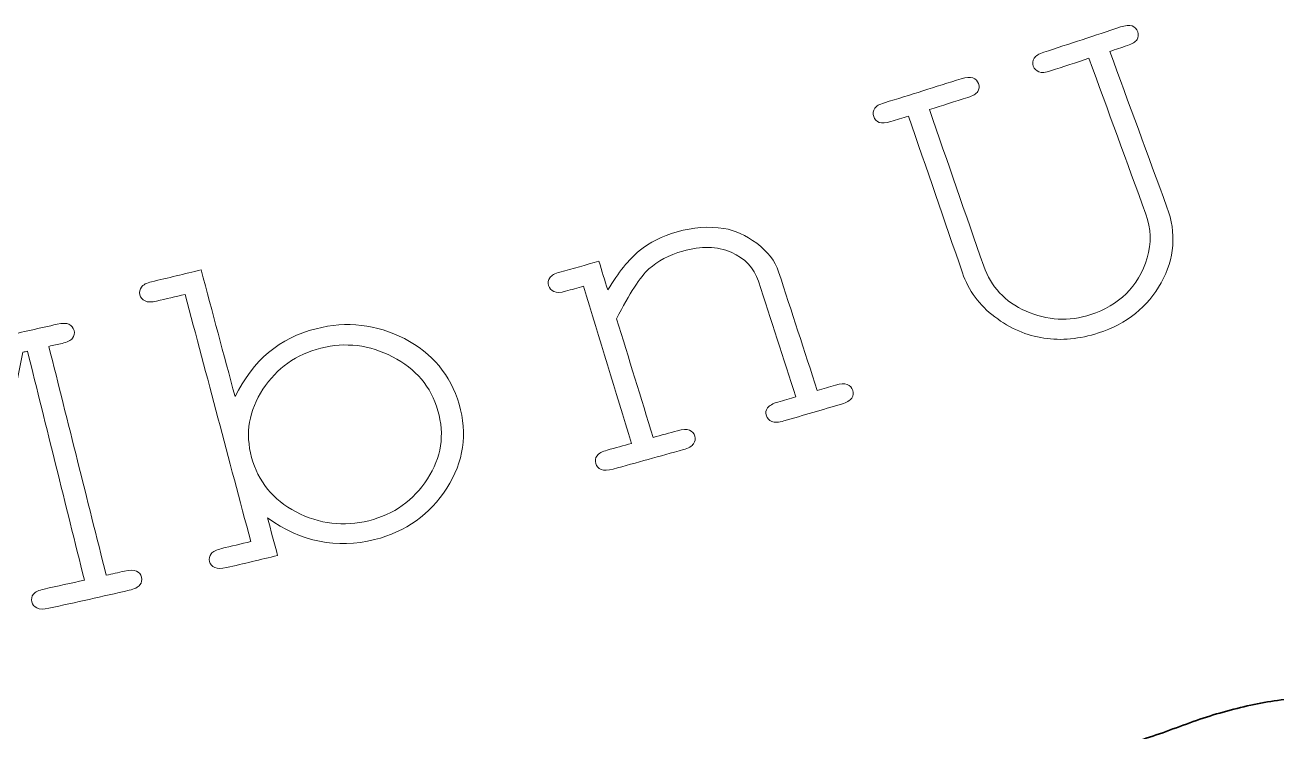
# Model space of a CAD drawing. Header units: millimetres. Extents: x 303.9 to 374.2, y -244.7 to -222.4.
# Drawn here: x 348.98 to 354.12, y -233.01 to -230.11 of the extents above; entities that cross this region are included whole.
import ezdxf

# ---------------------------------------------------------------- set-up
doc = ezdxf.new("R2010")
doc.units = ezdxf.units.MM
doc.header["$MEASUREMENT"] = 0
doc.layers.add('Bottom', color=7, linetype='Continuous', lineweight=0)

# ---------------------------------------------------------------- blocks, each defined once
blk = doc.blocks.new('Block_0')
at = {"layer": 'Bottom', "color": 18, "lineweight": 18, "true_color": 0x000000}
for points, knots in [([(353.4349, -230.222), (353.5131, -230.4349), (353.5913, -230.6477), (353.6695, -230.8606), (353.709, -230.968), (353.7015, -231.0715), (353.6462, -231.1712), (353.5909, -231.2709), (353.5048, -231.3398), (353.3885, -231.3771), (353.3107, -231.4021), (353.2359, -231.4093), (353.1649, -231.3986), (353.0938, -231.3878), (353.0268, -231.3589), (352.9631, -231.3111), (352.8997, -231.2638), (352.8555, -231.2033), (352.8303, -231.1301), (352.7566, -230.9158), (352.6827, -230.7015), (352.6089, -230.4872), (352.5848, -230.4948), (352.5606, -230.5023), (352.5364, -230.5097), (352.5159, -230.5161), (352.5001, -230.5173), (352.489, -230.5129), (352.4776, -230.5087), (352.47, -230.5004), (352.4661, -230.4889), (352.4623, -230.4772), (352.4637, -230.466), (352.4704, -230.4551), (352.4764, -230.4464), (352.4896, -230.439), (352.5101, -230.4328), (352.6154, -230.4002), (352.7207, -230.3673), (352.8258, -230.3339), (352.8463, -230.3275), (352.8621, -230.3265), (352.8732, -230.3304), (352.8845, -230.3349), (352.8922, -230.3428), (352.8963, -230.3542), (352.9005, -230.3657), (352.8994, -230.3767), (352.893, -230.3865), (352.8867, -230.3962), (352.8731, -230.4043), (352.8528, -230.4107), (352.8001, -230.4274), (352.7474, -230.444), (352.6947, -230.4605), (352.769, -230.6747), (352.8432, -230.8888), (352.9175, -231.1029), (352.9469, -231.1877), (353.0046, -231.2493), (353.0914, -231.2878), (353.1781, -231.326), (353.2667, -231.3309), (353.3571, -231.3018), (353.4147, -231.2833), (353.4631, -231.2547), (353.5023, -231.2162), (353.5415, -231.1775), (353.5702, -231.1285), (353.5884, -231.0689), (353.6067, -231.0092), (353.6046, -230.9493), (353.5828, -230.8892), (353.505, -230.6762), (353.4273, -230.4632), (353.3495, -230.2502), (353.297, -230.2675), (353.2445, -230.2847), (353.1919, -230.3018), (353.1715, -230.3085), (353.156, -230.3097), (353.1445, -230.3057), (353.1332, -230.3015), (353.1252, -230.2936), (353.1212, -230.282), (353.1169, -230.2706), (353.1182, -230.26), (353.1243, -230.2498), (353.1306, -230.2403), (353.1441, -230.2318), (353.1643, -230.2252), (353.2692, -230.1911), (353.374, -230.1566), (353.4788, -230.1216), (353.4991, -230.115), (353.515, -230.1136), (353.5262, -230.1174), (353.5375, -230.1217), (353.5454, -230.1295), (353.5497, -230.1409), (353.5537, -230.1524), (353.553, -230.1632), (353.5468, -230.1731), (353.5406, -230.1829), (353.5273, -230.1914), (353.507, -230.198), (353.483, -230.206), (353.4589, -230.214), (353.4349, -230.222)], [0, 0, 0, 0, 1, 1, 1, 2, 2, 2, 3, 3, 3, 4, 4, 4, 5, 5, 5, 6, 6, 6, 7, 7, 7, 8, 8, 8, 9, 9, 9, 10, 10, 10, 11, 11, 11, 12, 12, 12, 13, 13, 13, 14, 14, 14, 15, 15, 15, 16, 16, 16, 17, 17, 17, 18, 18, 18, 19, 19, 19, 20, 20, 20, 21, 21, 21, 22, 22, 22, 23, 23, 23, 24, 24, 24, 25, 25, 25, 26, 26, 26, 27, 27, 27, 28, 28, 28, 29, 29, 29, 30, 30, 30, 31, 31, 31, 32, 32, 32, 33, 33, 33, 34, 34, 34, 35, 35, 35, 36, 36, 36, 36]), ([(351.3386, -231.083), (351.3507, -231.1222), (351.3627, -231.1613), (351.3747, -231.2005), (351.4187, -231.1287), (351.4616, -231.0754), (351.504, -231.0407), (351.5463, -231.0059), (351.5983, -230.98), (351.6593, -230.9624), (351.7253, -230.9436), (351.7893, -230.9388), (351.8519, -230.9482), (351.8963, -230.9555), (351.941, -230.9759), (351.9865, -231.0094), (352.0313, -231.0429), (352.0616, -231.0818), (352.076, -231.1267), (352.1289, -231.2889), (352.1818, -231.4512), (352.2347, -231.6135), (352.2595, -231.6063), (352.2843, -231.599), (352.3091, -231.5916), (352.3302, -231.5855), (352.3464, -231.5846), (352.3576, -231.5887), (352.3692, -231.5933), (352.3764, -231.6011), (352.3805, -231.6128), (352.3842, -231.6238), (352.3825, -231.6344), (352.376, -231.6444), (352.3691, -231.6546), (352.3556, -231.6626), (352.3344, -231.6689), (352.2557, -231.6922), (352.177, -231.7152), (352.0981, -231.7381), (352.0762, -231.7443), (352.0598, -231.7451), (352.0483, -231.7405), (352.0368, -231.7357), (352.0292, -231.7277), (352.0257, -231.7168), (352.0218, -231.705), (352.0237, -231.6944), (352.0303, -231.6845), (352.0371, -231.6752), (352.0516, -231.667), (352.0732, -231.6607), (352.0977, -231.6536), (352.1222, -231.6465), (352.1466, -231.6393), (352.0954, -231.4812), (352.0443, -231.3232), (351.9931, -231.1651), (351.9754, -231.1103), (351.938, -231.0707), (351.8811, -231.0462), (351.8241, -231.0212), (351.7581, -231.0197), (351.6831, -231.0412), (351.626, -231.0574), (351.5797, -231.0822), (351.544, -231.1145), (351.5084, -231.147), (351.4642, -231.2151), (351.4112, -231.3188), (351.4613, -231.4813), (351.5113, -231.6437), (351.5614, -231.8061), (351.5947, -231.7969), (351.628, -231.7875), (351.6614, -231.7782), (351.6823, -231.7724), (351.6986, -231.7718), (351.7098, -231.776), (351.7213, -231.781), (351.7288, -231.7885), (351.7324, -231.8005), (351.7358, -231.8115), (351.7341, -231.822), (351.7273, -231.832), (351.7206, -231.8418), (351.7066, -231.8499), (351.6855, -231.8558), (351.5893, -231.8828), (351.4929, -231.9095), (351.3966, -231.9359), (351.3757, -231.9416), (351.3593, -231.9421), (351.3478, -231.9371), (351.3364, -231.9323), (351.329, -231.9243), (351.3257, -231.9131), (351.3223, -231.9015), (351.3238, -231.8908), (351.3309, -231.881), (351.3379, -231.8716), (351.3521, -231.8639), (351.373, -231.8581), (351.4063, -231.849), (351.4397, -231.8398), (351.473, -231.8306), (351.4073, -231.6157), (351.3415, -231.4007), (351.2757, -231.1857), (351.2513, -231.1925), (351.2267, -231.1992), (351.2021, -231.206), (351.1815, -231.2117), (351.1656, -231.212), (351.1542, -231.2071), (351.1428, -231.2022), (351.1356, -231.1938), (351.1321, -231.182), (351.1285, -231.1709), (351.1305, -231.1605), (351.1371, -231.1506), (351.1439, -231.1408), (351.1575, -231.1329), (351.1782, -231.1273), (351.2317, -231.1127), (351.2852, -231.0979), (351.3386, -231.083)], [0, 0, 0, 0, 1, 1, 1, 2, 2, 2, 3, 3, 3, 4, 4, 4, 5, 5, 5, 6, 6, 6, 7, 7, 7, 8, 8, 8, 9, 9, 9, 10, 10, 10, 11, 11, 11, 12, 12, 12, 13, 13, 13, 14, 14, 14, 15, 15, 15, 16, 16, 16, 17, 17, 17, 18, 18, 18, 19, 19, 19, 20, 20, 20, 21, 21, 21, 22, 22, 22, 23, 23, 23, 24, 24, 24, 25, 25, 25, 26, 26, 26, 27, 27, 27, 28, 28, 28, 29, 29, 29, 30, 30, 30, 31, 31, 31, 32, 32, 32, 33, 33, 33, 34, 34, 34, 35, 35, 35, 36, 36, 36, 37, 37, 37, 38, 38, 38, 39, 39, 39, 40, 40, 40, 41, 41, 41, 42, 42, 42, 42]), ([(349.7063, -231.1185), (349.7527, -231.2918), (349.7991, -231.4652), (349.8456, -231.6386), (349.9184, -231.4898), (350.029, -231.397), (350.1778, -231.3597), (350.3052, -231.3278), (350.4257, -231.3415), (350.5403, -231.4005), (350.6549, -231.4599), (350.7301, -231.5493), (350.7649, -231.6695), (350.8003, -231.7908), (350.7833, -231.9057), (350.7145, -232.0141), (350.6449, -232.1225), (350.5462, -232.1931), (350.4182, -232.2252), (350.2627, -232.2642), (350.1157, -232.2343), (349.9789, -232.1362), (349.9926, -232.1876), (350.0064, -232.2389), (350.0202, -232.2903), (349.9504, -232.3071), (349.8807, -232.3238), (349.8108, -232.3403), (349.7895, -232.3453), (349.7734, -232.3452), (349.7622, -232.3399), (349.7511, -232.3346), (349.744, -232.3265), (349.741, -232.3151), (349.7379, -232.3034), (349.74, -232.2927), (349.7474, -232.2832), (349.7549, -232.2742), (349.769, -232.2668), (349.7902, -232.2618), (349.8302, -232.2524), (349.8701, -232.2428), (349.9101, -232.2333), (349.8203, -231.8951), (349.7305, -231.5569), (349.6406, -231.2188), (349.6016, -231.2281), (349.5626, -231.2374), (349.5237, -231.2466), (349.503, -231.2514), (349.4869, -231.2513), (349.4762, -231.2459), (349.4653, -231.2407), (349.4583, -231.2318), (349.4552, -231.2201), (349.4522, -231.2089), (349.4543, -231.1985), (349.4613, -231.1889), (349.4682, -231.1793), (349.4822, -231.1721), (349.5028, -231.1672), (349.5706, -231.1511), (349.6385, -231.1348), (349.7063, -231.1185)], [0, 0, 0, 0, 1, 1, 1, 2, 2, 2, 3, 3, 3, 4, 4, 4, 5, 5, 5, 6, 6, 6, 7, 7, 7, 8, 8, 8, 9, 9, 9, 10, 10, 10, 11, 11, 11, 12, 12, 12, 13, 13, 13, 14, 14, 14, 15, 15, 15, 16, 16, 16, 17, 17, 17, 18, 18, 18, 19, 19, 19, 20, 20, 20, 21, 21, 21, 21]), ([(348.8108, -232.2191), (348.777, -232.2264), (348.7431, -232.2336), (348.7092, -232.2409), (348.5406, -232.035), (348.3737, -231.8282), (348.2088, -231.6206), (348.2032, -231.6217), (348.1977, -231.6229), (348.1921, -231.6241), (348.2638, -231.9386), (348.3354, -232.2531), (348.4071, -232.5676), (348.4622, -232.5563), (348.5173, -232.5448), (348.5725, -232.5333), (348.5939, -232.5288), (348.61, -232.5294), (348.6208, -232.5344), (348.6319, -232.5401), (348.6386, -232.5485), (348.6414, -232.5603), (348.644, -232.5716), (348.6418, -232.582), (348.6341, -232.5914), (348.6265, -232.601), (348.612, -232.6078), (348.5908, -232.6124), (348.4804, -232.6354), (348.3699, -232.6581), (348.2594, -232.6804), (348.238, -232.6847), (348.222, -232.6841), (348.2108, -232.6784), (348.1998, -232.6728), (348.1932, -232.6643), (348.1906, -232.6529), (348.1881, -232.641), (348.1906, -232.6306), (348.1981, -232.6212), (348.2058, -232.6124), (348.2204, -232.6055), (348.2417, -232.6013), (348.2669, -232.5962), (348.2922, -232.591), (348.3174, -232.5859), (348.2464, -232.2713), (348.1755, -231.9566), (348.1044, -231.642), (348.086, -231.6457), (348.0675, -231.6494), (348.0491, -231.6532), (348.0283, -231.6573), (348.0125, -231.657), (348.0018, -231.6516), (347.9914, -231.6461), (347.9844, -231.6374), (347.9818, -231.6254), (347.9792, -231.6135), (347.9816, -231.6032), (347.9889, -231.5938), (347.9963, -231.5851), (348.0104, -231.5783), (348.0314, -231.5741), (348.1029, -231.5596), (348.1744, -231.5449), (348.2459, -231.5302), (348.4084, -231.7344), (348.5727, -231.938), (348.7387, -232.1407), (348.795, -231.8903), (348.8494, -231.6397), (348.9019, -231.3893), (348.9732, -231.3735), (349.0444, -231.3574), (349.1157, -231.3413), (349.1371, -231.3364), (349.1531, -231.3366), (349.164, -231.3415), (349.1747, -231.347), (349.1817, -231.3553), (349.1848, -231.3671), (349.1877, -231.3791), (349.186, -231.3896), (349.1785, -231.3989), (349.1712, -231.408), (349.1568, -231.415), (349.1355, -231.42), (349.1174, -231.424), (349.0995, -231.4282), (349.0815, -231.4322), (349.1599, -231.7453), (349.2384, -232.0583), (349.3168, -232.3714), (349.3416, -232.3658), (349.3664, -232.3602), (349.3913, -232.3545), (349.4134, -232.3495), (349.4297, -232.3496), (349.4407, -232.3544), (349.4517, -232.3598), (349.4589, -232.3682), (349.4618, -232.38), (349.4647, -232.3913), (349.4624, -232.4016), (349.4551, -232.4112), (349.4477, -232.4208), (349.4332, -232.4281), (349.4111, -232.4332), (349.3014, -232.4582), (349.1916, -232.4827), (349.0818, -232.5069), (349.0604, -232.5115), (349.0441, -232.5112), (349.0328, -232.5058), (349.021, -232.5005), (349.0141, -232.492), (349.0115, -232.4808), (349.0087, -232.4689), (349.0109, -232.4585), (349.0183, -232.449), (349.0257, -232.4401), (349.0405, -232.433), (349.0626, -232.4281), (349.1175, -232.416), (349.1725, -232.4038), (349.2275, -232.3915), (349.1497, -232.0783), (349.0719, -231.7651), (348.9941, -231.4519), (348.9879, -231.4533), (348.9816, -231.4547), (348.9754, -231.456), (348.9225, -231.7104), (348.8676, -231.9647), (348.8108, -232.2191)], [0, 0, 0, 0, 1, 1, 1, 2, 2, 2, 3, 3, 3, 4, 4, 4, 5, 5, 5, 6, 6, 6, 7, 7, 7, 8, 8, 8, 9, 9, 9, 10, 10, 10, 11, 11, 11, 12, 12, 12, 13, 13, 13, 14, 14, 14, 15, 15, 15, 16, 16, 16, 17, 17, 17, 18, 18, 18, 19, 19, 19, 20, 20, 20, 21, 21, 21, 22, 22, 22, 23, 23, 23, 24, 24, 24, 25, 25, 25, 26, 26, 26, 27, 27, 27, 28, 28, 28, 29, 29, 29, 30, 30, 30, 31, 31, 31, 32, 32, 32, 33, 33, 33, 34, 34, 34, 35, 35, 35, 36, 36, 36, 37, 37, 37, 38, 38, 38, 39, 39, 39, 40, 40, 40, 41, 41, 41, 42, 42, 42, 43, 43, 43, 44, 44, 44, 45, 45, 45, 45]), ([(350.6779, -231.6961), (350.6496, -231.5976), (350.5874, -231.5242), (350.4922, -231.4748), (350.397, -231.4261), (350.2991, -231.4141), (350.1977, -231.4394), (350.0963, -231.4649), (350.0173, -231.5211), (349.9599, -231.6081), (349.9027, -231.6958), (349.8868, -231.7886), (349.9134, -231.8876), (349.9399, -231.9866), (350.0008, -232.0614), (350.0962, -232.1114), (350.1916, -232.1615), (350.2912, -232.1732), (350.3943, -232.1475), (350.4975, -232.1216), (350.5779, -232.0645), (350.635, -231.9764), (350.6924, -231.8882), (350.7062, -231.7946), (350.6779, -231.6961)], [0, 0, 0, 0, 1, 1, 1, 2, 2, 2, 3, 3, 3, 4, 4, 4, 5, 5, 5, 6, 6, 6, 7, 7, 7, 8, 8, 8, 8])]:
    blk.add_open_spline(points, degree=3, knots=knots, dxfattribs=at)

msp = doc.modelspace()

# ---------------------------------------------------------------- linework, layer by layer
at = {"layer": 'Bottom', "color": 18, "lineweight": 35, "true_color": 0x000000}
msp.add_open_spline([(352.8817, -233.5208), (352.8708, -233.4877), (352.8767, -233.4472), (352.9076, -233.406), (352.9496, -233.3501), (353.007, -233.2946), (353.0757, -233.2587), (353.1031, -233.2444), (353.1335, -233.2344), (353.1614, -233.2229), (353.1963, -233.2085), (353.2256, -233.1902), (353.2584, -233.1737), (353.2727, -233.1665), (353.281, -233.1681), (353.2954, -233.1616), (353.3117, -233.1543), (353.3253, -233.1408), (353.3424, -233.1334), (353.3806, -233.1167), (353.4207, -233.102), (353.4603, -233.0851), (353.5331, -233.054), (353.607, -233.0352), (353.6807, -233.0075), (353.7535, -232.9802), (353.8283, -232.9528), (353.9008, -232.9331), (353.9778, -232.9121), (354.049, -232.8943), (354.1236, -232.885), (354.2002, -232.8754), (354.2737, -232.8733), (354.3508, -232.8639), (354.3858, -232.8597), (354.4213, -232.859), (354.456, -232.8563), (354.4986, -232.853), (354.5308, -232.8623), (354.5698, -232.8662), (354.6299, -232.8723), (354.6932, -232.8809), (354.7406, -232.9049), (354.7626, -232.916), (354.7901, -232.9262), (354.8049, -232.9436), (354.8191, -232.9602), (354.8377, -232.9708), (354.8508, -232.9877), (354.8783, -233.0234), (354.8929, -233.073), (354.9283, -233.1027), (354.9615, -233.1305), (354.994, -233.1632), (355.0113, -233.2033), (355.0309, -233.2488), (355.0085, -233.3164), (354.9863, -233.3732), (354.9754, -233.4011), (354.9771, -233.4225), (354.9699, -233.4496), (354.961, -233.4829), (354.9455, -233.5223), (354.9331, -233.5555), (354.9116, -233.6129), (354.8604, -233.6788), (354.8152, -233.7326), (354.7666, -233.7905), (354.7184, -233.848), (354.6497, -233.8955), (354.5805, -233.9434), (354.5102, -233.9747), (354.4404, -234.0184), (354.4058, -234.0401), (354.3725, -234.0491), (354.3358, -234.0654), (354.3181, -234.0733), (354.2996, -234.0788), (354.2824, -234.0871), (354.2641, -234.0959), (354.2475, -234.1121), (354.2295, -234.1218), (354.198, -234.1389), (354.1618, -234.1526), (354.1296, -234.1665), (354.1115, -234.1743), (354.0981, -234.1872), (354.0808, -234.1959), (354.062, -234.2052), (354.0453, -234.2045), (354.0276, -234.2187)], degree=3, knots=[0, 0, 0, 0, 1, 1, 1, 2, 2, 2, 3, 3, 3, 4, 4, 4, 5, 5, 5, 6, 6, 6, 7, 7, 7, 8, 8, 8, 9, 9, 9, 10, 10, 10, 11, 11, 11, 12, 12, 12, 13, 13, 13, 14, 14, 14, 15, 15, 15, 16, 16, 16, 17, 17, 17, 18, 18, 18, 19, 19, 19, 20, 20, 20, 21, 21, 21, 22, 22, 22, 23, 23, 23, 24, 24, 24, 25, 25, 25, 26, 26, 26, 27, 27, 27, 28, 28, 28, 29, 29, 29, 30, 30, 30, 30], dxfattribs=at)

# ---------------------------------------------------------------- block references
at = {"layer": 'Bottom'}
msp.add_blockref('Block_0', (0, 0), dxfattribs=at)

doc.saveas('drawing.dxf')
